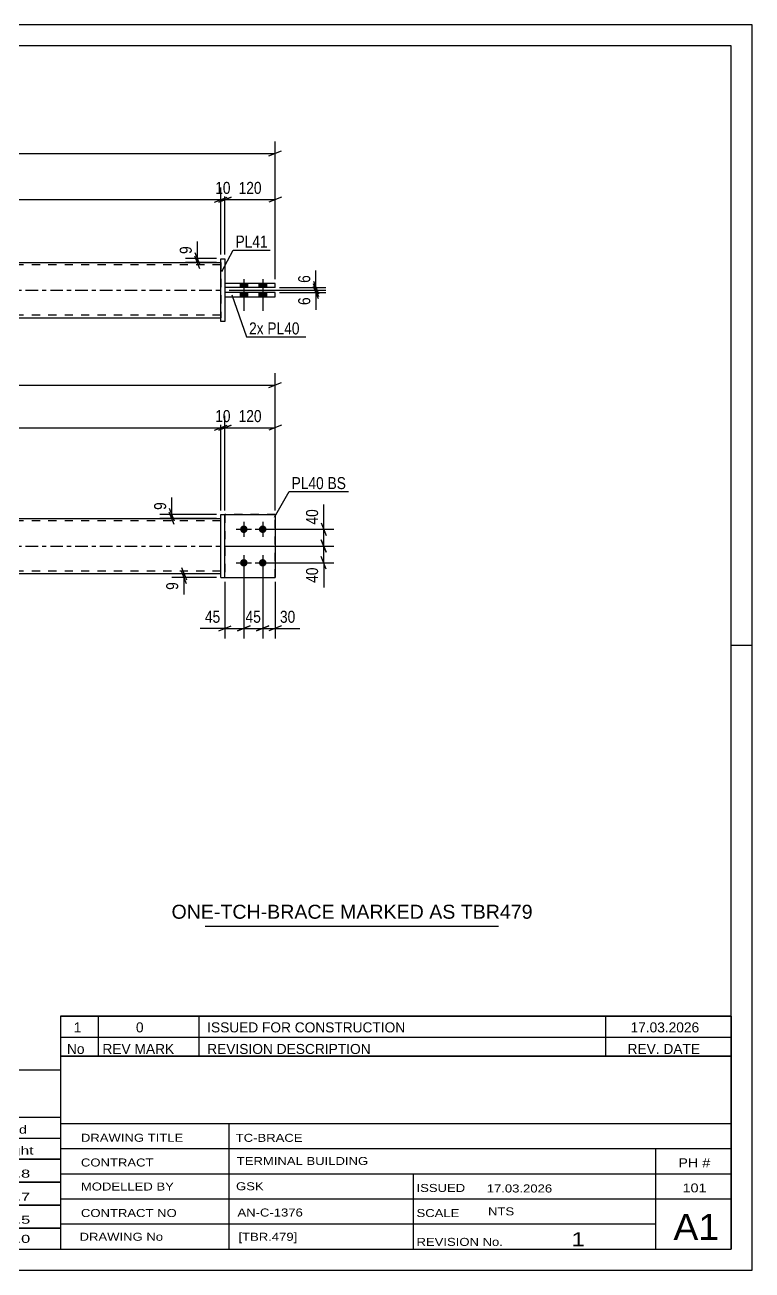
# Model space of a CAD drawing. Header units: millimetres. Extents: x 0 to 420, y 0 to 297.
# Drawn here: x 246.5 to 420, y 0 to 297 of the extents above; entities that cross this region are included whole.
import ezdxf

# ---------------------------------------------------------------- set-up
doc = ezdxf.new("R2010")
doc.units = ezdxf.units.MM
doc.linetypes.add('DXK_LINE_DOT2', pattern=[3.9198, 1.9599, -1.9599])
doc.linetypes.add('DXK_LINE_DOT3', pattern=[5.9187, 2.979, -0.9799, 0.9799, -0.9799])
doc.styles.add('Arial', font='ARIAL.TTF', dxfattribs={"height": 0.2})
doc.styles.add('Arial Narrow', font='ARIALN.TTF', dxfattribs={"height": 0.2})

# ---------------------------------------------------------------- blocks, each defined once
blk = doc.blocks.new('Unknown-581591884-1127')
at = {"color": 5, "linetype": 'Continuous'}
for p, q in [((420, 297), (0, 297)), ((420, 0), (420, 297)), ((415, 292), (5, 292)), ((415, 5), (415, 292)), ((420, 149), (415, 149)), ((5, 5), (415, 5)), ((0, 0), (420, 0))]:
    blk.add_line(p, q, dxfattribs=at)
blk = doc.blocks.new('Part-581591884-1367 - 1364')
at = {"color": 2, "linetype": 'Continuous'}
for p, q in [((293.24, 165.2), (293.24, 180.2)), ((293.24, 180.2), (294.24, 180.2)), ((294.24, 165.2), (294.24, 180.2)), ((293.24, 165.2), (294.24, 165.2))]:
    blk.add_line(p, q, dxfattribs=at)
blk = doc.blocks.new('Bolt-581591884-1379 - 1364')
at = {"linetype": 'Continuous'}
for points in [[(298.74, 177.6, -1), (298.74, 175.8, -1)], [(303.24, 177.6, -1), (303.24, 175.8, -1)], [(298.74, 169.6, -1), (298.74, 167.8, -1)], [(303.24, 169.6, -1), (303.24, 167.8, -1)]]:
    blk.add_hatch(color=1, dxfattribs=at).paths.add_polyline_path(points)
at = {"color": 1, "linetype": 'Continuous'}
for p, q in [((298.74, 178.5), (298.74, 174.9)), ((303.24, 178.5), (303.24, 174.9)), ((296.94, 176.7), (300.54, 176.7)), ((301.44, 176.7), (305.04, 176.7)), ((298.74, 170.5), (298.74, 166.9)), ((303.24, 170.5), (303.24, 166.9)), ((296.94, 168.7), (300.54, 168.7)), ((301.44, 168.7), (305.04, 168.7))]:
    blk.add_line(p, q, dxfattribs=at)
blk = doc.blocks.new('Part-581591884-1440 - 1364')
at = {"linetype": 'Continuous'}
blk.add_hatch(color=2, dxfattribs=at).paths.add_polyline_path([(147.14, 179.3), (146.34, 180.7), (147.94, 180.7)])
at = {"color": 2, "linetype": 'Continuous'}
for p, q in [((117.14, 179.3), (205.14, 179.3)), ((147.14, 179.3), (146.34, 180.7)), ((146.34, 180.7), (147.94, 180.7)), ((147.94, 180.7), (147.14, 179.3)), ((205.24, 179.3), (293.24, 179.3)), ((205.14, 166.1), (117.14, 166.1)), ((293.24, 166.1), (205.24, 166.1))]:
    blk.add_line(p, q, dxfattribs=at)
at = {"color": 7, "linetype": 'DXK_LINE_DOT2'}
for p, q in [((117.14, 166.1), (117.14, 179.3)), ((205.14, 178.7), (117.14, 178.7)), ((293.24, 178.7), (205.24, 178.7)), ((293.24, 166.1), (293.24, 179.3)), ((205.14, 166.7), (117.14, 166.7)), ((293.24, 166.7), (205.24, 166.7))]:
    blk.add_line(p, q, dxfattribs=at)
at = {"color": 7, "linetype": 'DXK_LINE_DOT3'}
for p, q in [((117.14, 172.7), (205.14, 172.7)), ((205.24, 172.7), (293.24, 172.7))]:
    blk.add_line(p, q, dxfattribs=at)
at = {"color": 2, "linetype": 'Continuous'}
blk.add_circle((147.14, 180.2), 1, dxfattribs=at)
blk = doc.blocks.new('Part-581591884-1445 - 1364')
at = {"color": 2, "linetype": 'Continuous'}
for p, q in [((294.24, 180.2), (306.24, 180.2)), ((306.24, 180.2), (306.24, 165.2)), ((294.24, 165.2), (306.24, 165.2))]:
    blk.add_line(p, q, dxfattribs=at)
at = {"color": 7, "linetype": 'DXK_LINE_DOT2'}
blk.add_line((294.24, 180.2), (294.24, 165.2), dxfattribs=at)
blk = doc.blocks.new('Part-581591884-1450 - 1364')
at = {"color": 7, "linetype": 'DXK_LINE_DOT2'}
for p, q in [((306.24, 180.2), (294.24, 180.2)), ((294.24, 180.2), (294.24, 165.2)), ((306.24, 165.2), (306.24, 180.2)), ((294.24, 165.2), (306.24, 165.2))]:
    blk.add_line(p, q, dxfattribs=at)
blk = doc.blocks.new('Part-581591884-1778 - 1767')
at = {"color": 2, "linetype": 'Continuous'}
for p, q in [((306.24, 233.14), (294.24, 233.14)), ((294.24, 233.14), (294.24, 232.14)), ((294.24, 232.14), (306.24, 232.14)), ((306.24, 232.14), (306.24, 233.14))]:
    blk.add_line(p, q, dxfattribs=at)
blk = doc.blocks.new('Part-581591884-1773 - 1767')
at = {"linetype": 'Continuous'}
blk.add_hatch(color=2, dxfattribs=at).paths.add_polyline_path([(147.14, 233.74), (146.34, 235.14), (147.94, 235.14)])
at = {"color": 2, "linetype": 'Continuous'}
for p, q in [((117.14, 240.34), (205.14, 240.34)), ((205.24, 240.34), (293.24, 240.34)), ((147.14, 233.74), (146.34, 235.14)), ((146.34, 235.14), (147.94, 235.14)), ((147.94, 235.14), (147.14, 233.74)), ((117.14, 227.14), (205.14, 227.14)), ((205.24, 227.14), (293.24, 227.14))]:
    blk.add_line(p, q, dxfattribs=at)
at = {"color": 7, "linetype": 'DXK_LINE_DOT2'}
for p, q in [((117.14, 227.14), (117.14, 240.34)), ((205.14, 239.74), (117.14, 239.74)), ((293.24, 239.74), (205.24, 239.74)), ((293.24, 240.34), (293.24, 227.14)), ((205.14, 227.74), (117.14, 227.74)), ((293.24, 227.74), (205.24, 227.74))]:
    blk.add_line(p, q, dxfattribs=at)
at = {"color": 7, "linetype": 'DXK_LINE_DOT3'}
for p, q in [((117.14, 233.74), (205.14, 233.74)), ((205.24, 233.74), (293.24, 233.74))]:
    blk.add_line(p, q, dxfattribs=at)
at = {"color": 2, "linetype": 'Continuous'}
blk.add_circle((147.14, 234.64), 1, dxfattribs=at)
blk = doc.blocks.new('Part-581591884-1783 - 1767')
at = {"color": 2, "linetype": 'Continuous'}
for p, q in [((294.24, 235.34), (294.24, 234.34)), ((306.24, 235.34), (294.24, 235.34)), ((306.24, 234.34), (306.24, 235.34)), ((306.24, 234.34), (294.24, 234.34))]:
    blk.add_line(p, q, dxfattribs=at)
blk = doc.blocks.new('Part-581591884-1788 - 1767')
at = {"color": 2, "linetype": 'Continuous'}
for p, q in [((293.24, 226.24), (293.24, 241.24)), ((293.24, 241.24), (294.24, 241.24)), ((294.24, 241.24), (294.24, 226.24)), ((294.24, 226.24), (293.24, 226.24))]:
    blk.add_line(p, q, dxfattribs=at)
blk = doc.blocks.new('Bolt-581591884-1800 - 1767')
at = {"linetype": 'Continuous'}
for points in [[(299.64, 235.34), (297.84, 235.34), (297.84, 234.34), (299.64, 234.34)], [(299.64, 235.34), (297.84, 235.34), (297.84, 234.34), (299.64, 234.34)], [(304.14, 235.34), (302.34, 235.34), (302.34, 234.34), (304.14, 234.34)], [(304.14, 235.34), (302.34, 235.34), (302.34, 234.34), (304.14, 234.34)], [(299.64, 233.14), (297.84, 233.14), (297.84, 232.14), (299.64, 232.14)], [(299.64, 233.14), (297.84, 233.14), (297.84, 232.14), (299.64, 232.14)], [(304.14, 233.14), (302.34, 233.14), (302.34, 232.14), (304.14, 232.14)], [(304.14, 233.14), (302.34, 233.14), (302.34, 232.14), (304.14, 232.14)]]:
    blk.add_hatch(color=1, dxfattribs=at).paths.add_polyline_path(points)
at = {"color": 1, "linetype": 'Continuous'}
for p, q in [((297.84, 235.34), (297.84, 234.34)), ((297.84, 235.34), (297.84, 234.34)), ((298.74, 236.34), (298.74, 228.84)), ((298.74, 236.34), (298.74, 228.84)), ((299.64, 235.34), (299.64, 234.34)), ((299.64, 235.34), (299.64, 234.34)), ((302.34, 235.34), (302.34, 234.34)), ((302.34, 235.34), (302.34, 234.34)), ((303.24, 236.34), (303.24, 228.84)), ((303.24, 236.34), (303.24, 228.84)), ((304.14, 235.34), (304.14, 234.34)), ((304.14, 235.34), (304.14, 234.34)), ((297.84, 233.14), (297.84, 232.14)), ((297.84, 233.14), (297.84, 232.14)), ((299.64, 233.14), (299.64, 232.14)), ((299.64, 233.14), (299.64, 232.14)), ((302.34, 233.14), (302.34, 232.14)), ((302.34, 233.14), (302.34, 232.14)), ((304.14, 233.14), (304.14, 232.14)), ((304.14, 233.14), (304.14, 232.14))]:
    blk.add_line(p, q, dxfattribs=at)
blk = doc.blocks.new('StraightDimension-581591884-1665 - 1364')
at = {"color": 7, "linetype": 'Continuous'}
for p, q in [((298.74, 167.7), (298.74, 150.65)), ((303.24, 167.7), (303.24, 150.65)), ((297.24, 152.45), (300.24, 153.65)), ((298.74, 153.05), (303.24, 153.05)), ((304.74, 153.65), (301.74, 152.45))]:
    blk.add_line(p, q, dxfattribs=at)
at = {"color": 0}
blk.add_wipeout([(303.42, 153.8), (303.42, 158), (298.56, 158), (298.56, 153.8)], dxfattribs=at)
at = {"color": 3, "style": 'Arial Narrow'}
blk.add_text('45', height=2.863, dxfattribs=at).set_placement((299.16, 154.4))
blk = doc.blocks.new('StraightDimension-581591884-1703 - 1364')
at = {"color": 7, "linetype": 'Continuous'}
for p, q in [((304.24, 176.7), (320.2, 176.7)), ((317.2, 178.2), (318.4, 175.2)), ((317.8, 172.7), (317.8, 176.7)), ((294.24, 172.7), (320.2, 172.7)), ((318.4, 171.2), (317.2, 174.2))]:
    blk.add_line(p, q, dxfattribs=at)
at = {"color": 0}
blk.add_wipeout([(317.05, 182.08), (312.85, 182.08), (312.85, 177.22), (317.05, 177.22)], dxfattribs=at)
at = {"color": 7, "linetype": 'Continuous'}
blk.add_line((317.8, 176.7), (317.8, 182.6), dxfattribs=at)
blk.add_line((317.8, 176.7), (317.8, 182.6), dxfattribs=at)
at = {"color": 3, "style": 'Arial Narrow'}
blk.add_text('40', height=2.863, rotation=90.0002, dxfattribs=at).set_placement((316.45, 177.82))
blk = doc.blocks.new('StraightDimension-581591884-1649 - 1364')
at = {"color": 7, "linetype": 'Continuous'}
for p, q in [((298.74, 167.7), (298.74, 150.65)), ((294.24, 164.2), (294.24, 150.65)), ((292.74, 152.45), (295.74, 153.65)), ((294.24, 153.05), (298.74, 153.05)), ((300.24, 153.65), (297.24, 152.45))]:
    blk.add_line(p, q, dxfattribs=at)
at = {"color": 0}
blk.add_wipeout([(293.71, 153.8), (293.71, 158), (288.86, 158), (288.86, 153.8)], dxfattribs=at)
at = {"color": 7, "linetype": 'Continuous'}
blk.add_line((294.24, 153.05), (288.33, 153.05), dxfattribs=at)
blk.add_line((294.24, 153.05), (288.33, 153.05), dxfattribs=at)
at = {"color": 3, "style": 'Arial Narrow'}
blk.add_text('45', height=2.863, dxfattribs=at).set_placement((289.46, 154.4))
blk = doc.blocks.new('StraightDimension-581591884-1730 - 1364')
at = {"color": 7, "linetype": 'Continuous'}
for p, q in [((280.95, 181.7), (282.15, 178.7)), ((292.24, 180.2), (278.7, 180.2)), ((292.24, 179.3), (278.7, 179.3)), ((282.15, 177.8), (280.95, 180.8)), ((281.55, 179.3), (281.55, 180.2))]:
    blk.add_line(p, q, dxfattribs=at)
at = {"color": 0}
blk.add_wipeout([(280.8, 183.75), (276.6, 183.75), (276.6, 180.72), (280.8, 180.72)], dxfattribs=at)
at = {"color": 7, "linetype": 'Continuous'}
blk.add_line((281.55, 180.2), (281.55, 184.28), dxfattribs=at)
blk.add_line((281.55, 180.2), (281.55, 184.28), dxfattribs=at)
at = {"color": 3, "style": 'Arial Narrow'}
blk.add_text('9', height=2.86, rotation=90.0002, dxfattribs=at).set_placement((280.2, 181.32))
blk = doc.blocks.new('StraightDimension-581591884-1496 - 1364')
at = {"color": 7, "linetype": 'Continuous'}
for p, q in [((117.14, 181.2), (117.14, 203.77)), ((293.24, 181.2), (293.24, 203.77)), ((118.64, 201.52), (115.64, 200.32)), ((117.14, 200.92), (293.24, 200.92)), ((291.74, 200.32), (294.74, 201.52))]:
    blk.add_line(p, q, dxfattribs=at)
at = {"color": 0}
blk.add_wipeout([(209.44, 201.67), (209.44, 205.87), (200.93, 205.87), (200.93, 201.67)], dxfattribs=at)
at = {"color": 3, "style": 'Arial Narrow'}
blk.add_text('1846', height=2.863, dxfattribs=at).set_placement((201.53, 202.27))
blk = doc.blocks.new('StraightDimension-581591884-1505 - 1364')
at = {"color": 7, "linetype": 'Continuous'}
for p, q in [((293.24, 181.2), (293.24, 203.77)), ((294.24, 181.2), (294.24, 203.77)), ((291.74, 200.32), (294.74, 201.52)), ((295.74, 201.52), (292.74, 200.32)), ((293.24, 200.92), (294.24, 200.92))]:
    blk.add_line(p, q, dxfattribs=at)
at = {"color": 0}
blk.add_wipeout([(296.17, 201.67), (296.17, 205.87), (291.31, 205.87), (291.31, 201.67)], dxfattribs=at)
at = {"color": 3, "style": 'Arial Narrow'}
blk.add_text('10', height=2.863, dxfattribs=at).set_placement((291.91, 202.27))
blk = doc.blocks.new('StraightDimension-581591884-1523 - 1364')
at = {"color": 7, "linetype": 'Continuous'}
for p, q in [((294.24, 181.2), (294.24, 203.77)), ((306.24, 181.2), (306.24, 203.77)), ((292.74, 200.32), (295.74, 201.52)), ((294.24, 200.92), (306.24, 200.92)), ((307.74, 201.52), (304.74, 200.32))]:
    blk.add_line(p, q, dxfattribs=at)
at = {"color": 0}
blk.add_wipeout([(303.58, 201.67), (303.58, 205.87), (296.9, 205.87), (296.9, 201.67)], dxfattribs=at)
at = {"color": 3, "style": 'Arial Narrow'}
blk.add_text('120', height=2.863, dxfattribs=at).set_placement((297.5, 202.27))
blk = doc.blocks.new('StraightDimension-581591884-1546 - 1364')
at = {"color": 7, "linetype": 'Continuous'}
for p, q in [((104.14, 181.2), (104.14, 213.94)), ((306.24, 181.2), (306.24, 213.94)), ((105.64, 211.69), (102.64, 210.49)), ((104.14, 211.09), (306.24, 211.09)), ((304.74, 210.49), (307.74, 211.69))]:
    blk.add_line(p, q, dxfattribs=at)
at = {"color": 0}
blk.add_wipeout([(209.44, 211.84), (209.44, 216.04), (200.93, 216.04), (200.93, 211.84)], dxfattribs=at)
at = {"color": 3, "style": 'Arial Narrow'}
blk.add_text('2106', height=2.863, dxfattribs=at).set_placement((201.53, 212.44))
blk = doc.blocks.new('StraightDimension-581591884-1640 - 1364')
at = {"color": 7, "linetype": 'Continuous'}
for p, q in [((283.84, 167.6), (285.04, 164.6)), ((285.04, 163.7), (283.84, 166.7)), ((292.24, 166.1), (281.59, 166.1)), ((292.24, 165.2), (281.59, 165.2)), ((284.44, 165.2), (284.44, 166.1))]:
    blk.add_line(p, q, dxfattribs=at)
at = {"color": 0}
blk.add_wipeout([(283.69, 164.67), (279.49, 164.67), (279.49, 161.65), (283.69, 161.65)], dxfattribs=at)
at = {"color": 7, "linetype": 'Continuous'}
blk.add_line((284.44, 165.2), (284.44, 161.12), dxfattribs=at)
blk.add_line((284.44, 165.2), (284.44, 161.12), dxfattribs=at)
at = {"color": 3, "style": 'Arial Narrow'}
blk.add_text('9', height=2.86, rotation=90.0002, dxfattribs=at).set_placement((283.09, 162.25))
blk = doc.blocks.new('StraightDimension-581591884-1675 - 1364')
at = {"color": 7, "linetype": 'Continuous'}
for p, q in [((303.24, 167.7), (303.24, 150.65)), ((306.24, 164.2), (306.24, 150.65)), ((301.74, 152.45), (304.74, 153.65)), ((303.24, 153.05), (306.24, 153.05)), ((307.74, 153.65), (304.74, 152.45))]:
    blk.add_line(p, q, dxfattribs=at)
at = {"color": 0}
blk.add_wipeout([(311.62, 153.8), (311.62, 158), (306.76, 158), (306.76, 153.8)], dxfattribs=at)
at = {"color": 7, "linetype": 'Continuous'}
blk.add_line((306.24, 153.05), (312.14, 153.05), dxfattribs=at)
blk.add_line((306.24, 153.05), (312.14, 153.05), dxfattribs=at)
at = {"color": 3, "style": 'Arial Narrow'}
blk.add_text('30', height=2.863, dxfattribs=at).set_placement((307.36, 154.4))
blk = doc.blocks.new('StraightDimension-581591884-1716 - 1364')
at = {"color": 7, "linetype": 'Continuous'}
for p, q in [((294.24, 172.7), (320.2, 172.7)), ((317.2, 174.2), (318.4, 171.2)), ((317.8, 168.7), (317.8, 172.7)), ((318.4, 167.2), (317.2, 170.2)), ((304.24, 168.7), (320.2, 168.7))]:
    blk.add_line(p, q, dxfattribs=at)
at = {"color": 0}
blk.add_wipeout([(317.05, 168.17), (312.85, 168.17), (312.85, 163.32), (317.05, 163.32)], dxfattribs=at)
at = {"color": 7, "linetype": 'Continuous'}
blk.add_line((317.8, 168.7), (317.8, 162.79), dxfattribs=at)
blk.add_line((317.8, 168.7), (317.8, 162.79), dxfattribs=at)
at = {"color": 3, "style": 'Arial Narrow'}
blk.add_text('40', height=2.863, rotation=90.0002, dxfattribs=at).set_placement((316.45, 163.92))
blk = doc.blocks.new('StraightDimension-581591884-1890 - 1767')
at = {"color": 7, "linetype": 'Continuous'}
for p, q in [((292.74, 254.74), (295.74, 255.94)), ((294.24, 242.25), (294.24, 258.19)), ((307.74, 255.94), (304.74, 254.74)), ((306.24, 236.34), (306.24, 258.19)), ((294.24, 255.34), (306.24, 255.34))]:
    blk.add_line(p, q, dxfattribs=at)
at = {"color": 0}
blk.add_wipeout([(303.58, 256.09), (303.58, 260.29), (296.9, 260.29), (296.9, 256.09)], dxfattribs=at)
at = {"color": 3, "style": 'Arial Narrow'}
blk.add_text('120', height=2.863, dxfattribs=at).set_placement((297.5, 256.69))
blk = doc.blocks.new('StraightDimension-581591884-1805 - 1767')
at = {"color": 7, "linetype": 'Continuous'}
for p, q in [((292.24, 241.25), (284.81, 241.25)), ((287.06, 242.75), (288.26, 239.75)), ((288.26, 238.84), (287.06, 241.84)), ((287.66, 240.34), (287.66, 241.25)), ((292.24, 240.34), (284.81, 240.34))]:
    blk.add_line(p, q, dxfattribs=at)
at = {"color": 0}
blk.add_wipeout([(286.91, 244.8), (282.71, 244.8), (282.71, 241.77), (286.91, 241.77)], dxfattribs=at)
at = {"color": 7, "linetype": 'Continuous'}
blk.add_line((287.66, 241.25), (287.66, 245.32), dxfattribs=at)
blk.add_line((287.66, 241.25), (287.66, 245.32), dxfattribs=at)
at = {"color": 3, "style": 'Arial Narrow'}
blk.add_text('9', height=2.86, rotation=90.0002, dxfattribs=at).set_placement((286.31, 242.37))
blk = doc.blocks.new('StraightDimension-581591884-1816 - 1767')
at = {"color": 7, "linetype": 'Continuous'}
for p, q in [((315.33, 235.84), (316.53, 232.84)), ((316.53, 232.24), (315.33, 235.24)), ((295.24, 233.74), (318.33, 233.74)), ((307.24, 234.34), (318.33, 234.34)), ((315.93, 233.74), (315.93, 234.34))]:
    blk.add_line(p, q, dxfattribs=at)
at = {"color": 0}
blk.add_wipeout([(315.18, 237.9), (310.98, 237.9), (310.98, 234.87), (315.18, 234.87)], dxfattribs=at)
at = {"color": 7, "linetype": 'Continuous'}
blk.add_line((315.93, 234.34), (315.93, 238.42), dxfattribs=at)
blk.add_line((315.93, 234.34), (315.93, 238.42), dxfattribs=at)
at = {"color": 3, "style": 'Arial Narrow'}
blk.add_text('6', height=2.86, rotation=90.0002, dxfattribs=at).set_placement((314.58, 235.47))
blk = doc.blocks.new('StraightDimension-581591884-1825 - 1767')
at = {"color": 7, "linetype": 'Continuous'}
for p, q in [((315.33, 235.24), (316.53, 232.24)), ((316.53, 231.64), (315.33, 234.64)), ((295.24, 233.74), (318.33, 233.74)), ((307.24, 233.14), (318.33, 233.14)), ((315.93, 233.14), (315.93, 233.74))]:
    blk.add_line(p, q, dxfattribs=at)
at = {"color": 0}
blk.add_wipeout([(315.18, 232.62), (310.98, 232.62), (310.98, 229.59), (315.18, 229.59)], dxfattribs=at)
at = {"color": 7, "linetype": 'Continuous'}
blk.add_line((315.93, 233.14), (315.93, 229.07), dxfattribs=at)
blk.add_line((315.93, 233.14), (315.93, 229.07), dxfattribs=at)
at = {"color": 3, "style": 'Arial Narrow'}
blk.add_text('6', height=2.86, rotation=90.0002, dxfattribs=at).set_placement((314.58, 230.19))
blk = doc.blocks.new('StraightDimension-581591884-1900 - 1767')
at = {"color": 7, "linetype": 'Continuous'}
for p, q in [((291.74, 254.74), (294.74, 255.94)), ((295.74, 255.94), (292.74, 254.74)), ((293.24, 242.25), (293.24, 258.19)), ((294.24, 242.25), (294.24, 258.19)), ((293.24, 255.34), (294.24, 255.34))]:
    blk.add_line(p, q, dxfattribs=at)
at = {"color": 0}
blk.add_wipeout([(296.17, 256.09), (296.17, 260.29), (291.31, 260.29), (291.31, 256.09)], dxfattribs=at)
at = {"color": 3, "style": 'Arial Narrow'}
blk.add_text('10', height=2.863, dxfattribs=at).set_placement((291.91, 256.69))
blk = doc.blocks.new('StraightDimension-581591884-1910 - 1767')
at = {"color": 7, "linetype": 'Continuous'}
for p, q in [((118.64, 255.94), (115.64, 254.74)), ((117.14, 242.25), (117.14, 258.19)), ((291.74, 254.74), (294.74, 255.94)), ((293.24, 242.25), (293.24, 258.19)), ((117.14, 255.34), (293.24, 255.34))]:
    blk.add_line(p, q, dxfattribs=at)
at = {"color": 0}
blk.add_wipeout([(209.44, 256.09), (209.44, 260.29), (200.93, 260.29), (200.93, 256.09)], dxfattribs=at)
at = {"color": 3, "style": 'Arial Narrow'}
blk.add_text('1846', height=2.863, dxfattribs=at).set_placement((201.53, 256.69))
blk = doc.blocks.new('StraightDimension-581591884-1941 - 1767')
at = {"color": 7, "linetype": 'Continuous'}
for p, q in [((104.14, 236.34), (104.14, 269.19)), ((306.24, 236.34), (306.24, 269.19)), ((105.64, 266.94), (102.64, 265.74)), ((104.14, 266.34), (306.24, 266.34)), ((304.74, 265.74), (307.74, 266.94))]:
    blk.add_line(p, q, dxfattribs=at)
at = {"color": 0}
blk.add_wipeout([(209.44, 267.09), (209.44, 271.29), (200.93, 271.29), (200.93, 267.09)], dxfattribs=at)
at = {"color": 3, "style": 'Arial Narrow'}
blk.add_text('2106', height=2.863, dxfattribs=at).set_placement((201.53, 267.69))
blk = doc.blocks.new('Unknown-581591884-3255')
at = {"color": 7, "linetype": 'Continuous'}
blk.add_line((289.5, 82.05), (359.5, 82.05), dxfattribs=at)
at = {"color": 7, "style": 'Arial'}
blk.add_text('ONE-TCH-BRACE MARKED AS TBR479', height=3.3428, dxfattribs=at).set_placement((281.49, 83.8))
blk = doc.blocks.new('Unknown-581591884-3252')
at = {"color": 7, "linetype": 'Continuous'}
for p, q in [((255, 51.05), (255, 5)), ((255, 51.05), (415, 51.05)), ((415, 51), (415, 5)), ((255, 35), (415, 35)), ((295.14, 35), (295.14, 5)), ((255, 29), (415, 29)), ((397, 5.05), (397, 29.05)), ((255, 23), (415, 23)), ((339.14, 23), (339.14, 5)), ((255, 17), (415, 17)), ((255, 11), (397, 11)), ((255, 5), (415, 5))]:
    blk.add_line(p, q, dxfattribs=at)
at = {"color": 7, "style": 'Arial Narrow'}
for s, height, width, p in [('DRAWING TITLE', 1.9089, 1.425378, (259.88, 30.61)), ('TC-BRACE', 1.909, 1.425378, (296.81, 30.59)), ('TERMINAL BUILDING', 1.9089, 1.425378, (297.06, 25.07)), ('CONTRACT', 1.909, 1.425378, (259.88, 24.71)), ('MODELLED BY', 1.9089, 1.425378, (259.88, 18.98)), ('GSK', 1.909, 1.425378, (296.88, 19.04)), ('ISSUED', 1.909, 1.425378, (339.94, 18.64)), ('17.03.2026', 1.909, 1.425378, (356.69, 18.52)), ('CONTRACT NO', 1.9089, 1.425378, (259.88, 12.66)), ('AN-C-1376', 1.909, 1.425378, (297.23, 12.78)), ('SCALE', 1.909, 1.425378, (339.94, 12.65)), ('A1', 6.204, 1.25, (401.24, 7.2)), ('DRAWING No', 1.909, 1.425378, (259.56, 7)), ('[TBR.479]', 1.909, 1.425378, (297.46, 6.99)), ('1', 3.34, 1.5, (376.91, 5.68)), ('REVISION No.', 1.9089, 1.425378, (339.94, 5.77))]:
    blk.add_text(s, height=height, dxfattribs=dict(at, width=width)).set_placement(p)
at = {"color": 7, "linetype": 'Continuous', "style": 'Arial Narrow'}
for s, height, width, p in [('PH #', 2.1, 1.42538, (402.4, 24.55)), ('101', 2.1, 1.42538, (403.41, 18.55)), ('NTS', 1.909, 1.425378, (357, 13.05))]:
    blk.add_text(s, height=height, dxfattribs=dict(at, width=width)).set_placement(p)
blk = doc.blocks.new('Unknown-581591884-3253')
at = {"color": 7, "linetype": 'Continuous'}
for p, q in [((255, 60.55), (415, 60.55)), ((415, 60.55), (255, 60.55)), ((255, 60.55), (255, 55.55)), ((264, 60.55), (264, 55.55)), ((288, 60.55), (288, 55.55)), ((385, 60.55), (385, 55.55)), ((415, 60.55), (415, 55.55)), ((255, 55.55), (415, 55.55)), ((255, 55.55), (255, 51.05)), ((255, 55.55), (415, 55.55)), ((264, 55.55), (264, 51.05)), ((288, 55.55), (288, 51.05)), ((385, 55.55), (385, 51.05)), ((415, 55.55), (415, 51.05)), ((415, 51.05), (255, 51.05))]:
    blk.add_line(p, q, dxfattribs=at)
at = {"color": 7, "linetype": 'Continuous', "style": 'Arial Narrow'}
for s, height, width, p in [('1', 2.39, 1.196471, (258.16, 56.7)), ('0', 2.39, 1.196471, (273, 56.7)), ('ISSUED FOR CONSTRUCTION', 2.3861, 1.196471, (290, 56.7)), ('17.03.2026', 2.386, 1.196471, (391, 56.7)), ('No', 2.386, 1.2, (256.54, 51.55)), ('REV MARK', 2.386, 1.2, (265, 51.55)), ('REVISION DESCRIPTION', 2.3861, 1.2, (290, 51.55)), ('REV. DATE', 2.386, 1.2, (390.28, 51.55))]:
    blk.add_text(s, height=height, dxfattribs=dict(at, width=width)).set_placement(p)
blk = doc.blocks.new('Unknown-581591884-3254')
at = {"color": 7, "linetype": 'Continuous'}
for p, q in [((95, 47.75), (255, 47.75)), ((95, 36.5), (95, 47.75)), ((255, 47.75), (255, 36.5)), ((95, 36.5), (255, 36.5)), ((95, 36.5), (95, 31.5)), ((255, 36.5), (255, 31.5)), ((95, 31.5), (255, 31.5)), ((95, 31.5), (95, 26.5)), ((119, 31.5), (119, 26.5)), ((154.5, 31.5), (154.5, 26.5)), ((180.5, 31.5), (180.5, 26.5)), ((193.5, 31.5), (193.5, 26.5)), ((211, 31.5), (211, 26.5)), ((233, 31.5), (233, 26.5)), ((255, 31.5), (255, 26.5)), ((95, 26.5), (255, 26.5)), ((95, 26.45), (95, 21.05)), ((95, 26.45), (255, 26.45)), ((119, 26.5), (119, 21)), ((154.5, 26.5), (154.5, 21)), ((180.5, 26.5), (180.5, 21)), ((193.5, 26.5), (193.5, 21)), ((211, 26.5), (211, 21)), ((233, 26.5), (233, 21)), ((255, 26.45), (255, 21.05)), ((95, 21.05), (255, 21.05)), ((95, 20.95), (95, 15.55)), ((95, 20.95), (255, 20.95)), ((119, 21), (119, 15.5)), ((154.5, 21), (154.5, 15.5)), ((180.5, 21), (180.5, 15.5)), ((193.5, 21), (193.5, 15.5)), ((211, 21), (211, 15.5)), ((233, 21), (233, 15.5)), ((255, 20.95), (255, 15.55)), ((95, 15.55), (255, 15.55)), ((95, 15.45), (95, 10.05)), ((95, 15.45), (255, 15.45)), ((119, 15.5), (119, 10)), ((154.5, 15.5), (154.5, 10)), ((180.5, 15.5), (180.5, 10)), ((193.5, 15.5), (193.5, 10)), ((211, 15.5), (211, 10)), ((233, 15.5), (233, 10)), ((255, 15.45), (255, 10.05)), ((95, 10.05), (255, 10.05)), ((95, 10), (255, 10)), ((95, 10), (95, 5)), ((211, 10), (211, 5)), ((233, 10), (233, 5)), ((255, 10), (255, 5)), ((95, 5), (255, 5))]:
    blk.add_line(p, q, dxfattribs=at)
at = {"color": 7, "style": 'Arial Narrow'}
for s, height, width, p in [('GENERAL NOTES & WELD DETAILS :', 2.8633, 1.4, (96.15, 40.06)), ('REFER TYP DRAWING TYP-01', 1.9089, 1.6, (179.7, 40.16)), ("MATERIAL LIST FOR ASSEMBLY MK'D", 1.9089, 1.6, (96.15, 32.56)), ('TBR479', 1.909, 1.794707, (187.59, 32.47)), ('1', 1.91, 1.794707, (217.08, 32.56)), ('No. Required', 1.9089, 1.6, (226.41, 32.56)), ('Mark', 1.909, 1.7, (96.34, 27.5)), ('Profile', 1.909, 1.7, (129.41, 27.5)), ('Material', 1.909, 1.7, (159.54, 27.56)), ('No.', 1.909, 1.7, (184.5, 27.56)), ('Length', 1.909, 1.7, (195, 27.56)), ('Area', 1.909, 1.7, (217.5, 27.56)), ('Weight', 1.909, 1.7, (237, 27.56))]:
    blk.add_text(s, height=height, dxfattribs=dict(at, width=width)).set_placement(p)
at = {"color": 7, "linetype": 'Continuous', "style": 'Arial Narrow'}
for s, height, width, p in [('TBR479', 1.909, 1.794707, (96.5, 22.06)), ('SHS132*6', 1.909, 1.794707, (121, 22.06)), ('E350', 1.909, 1.794707, (160.74, 22.06)), ('1', 1.91, 1.794707, (184.86, 22.06)), ('1846', 1.909, 1.794707, (197.58, 22.06)), ('1.0', 1.909, 1.794707, (221.32, 22.06)), ('43.8', 1.909, 1.794707, (240.14, 22.06)), ('PL40', 1.909, 1.794707, (96.5, 16.56)), ('PL10*120', 1.909, 1.794707, (121, 16.56)), ('E350', 1.909, 1.794707, (160.74, 16.56)), ('4', 1.91, 1.794707, (184.86, 16.56)), ('150', 1.909, 1.794707, (199.77, 16.56)), ('0.0', 1.909, 1.794707, (221.32, 16.56)), ('5.7', 1.909, 1.794707, (242.33, 16.56)), ('PL41', 1.909, 1.794707, (96.5, 11.06)), ('PL10*150', 1.909, 1.794707, (121, 11.06)), ('E350', 1.909, 1.794707, (160.74, 11.06)), ('2', 1.91, 1.794707, (184.86, 11.06)), ('150', 1.909, 1.794707, (199.77, 11.06)), ('0.1', 1.909, 1.794707, (221.32, 11.06)), ('3.5', 1.909, 1.794707, (242.33, 11.06)), ('Total', 1.909, 1.7, (197.33, 6.5)), ('1.2', 1.909, 1.794707, (220.83, 6.5)), ('53.0', 1.909, 1.794707, (240.14, 6.5))]:
    blk.add_text(s, height=height, dxfattribs=dict(at, width=width)).set_placement(p)
blk = doc.blocks.new('MarkSet-581591884-1752 - 1364')
at = {"color": 0}
blk.add_wipeout([(317.82, 186.28), (317.82, 189.28), (310.14, 189.28), (310.14, 186.28)], dxfattribs=at)
blk.add_wipeout([(317.82, 186.28), (317.82, 189.28), (310.14, 189.28), (310.14, 186.28)], dxfattribs=at)
at = {"color": 30, "linetype": 'Continuous'}
blk.add_line((306.04, 179.62), (309.54, 185.68), dxfattribs=at)
at = {"color": 0}
blk.add_wipeout([(323.1, 186.28), (323.1, 189.28), (318.72, 189.28), (318.72, 186.28)], dxfattribs=at)
blk.add_wipeout([(323.1, 186.28), (323.1, 189.28), (318.72, 189.28), (318.72, 186.28)], dxfattribs=at)
at = {"color": 30, "linetype": 'Continuous'}
blk.add_line((309.54, 185.68), (323.7, 185.68), dxfattribs=at)
at = {"color": 3, "style": 'Arial Narrow'}
for s, p in [('PL40', (310.14, 186.28)), ('BS', (318.72, 186.28))]:
    blk.add_text(s, height=2.863, dxfattribs=at).set_placement(p)
blk = doc.blocks.new('Mark-581591884-1784 - 1767')
at = {"color": 0}
blk.add_wipeout([(304.43, 243.9), (304.43, 246.9), (296.76, 246.9), (296.76, 243.9)], dxfattribs=at)
blk.add_wipeout([(304.43, 243.9), (304.43, 246.9), (296.76, 246.9), (296.76, 243.9)], dxfattribs=at)
at = {"color": 30, "linetype": 'Continuous'}
for p, q in [((293.47, 238.22), (296.16, 243.3)), ((296.16, 243.3), (305.03, 243.3))]:
    blk.add_line(p, q, dxfattribs=at)
at = {"color": 3, "style": 'Arial Narrow'}
blk.add_text('PL41', height=2.863, dxfattribs=at).set_placement((296.76, 243.9))
blk = doc.blocks.new('MarkSet-581591884-1973 - 1767')
at = {"color": 0}
blk.add_wipeout([(303.46, 223.18), (303.46, 226.18), (299.99, 226.18), (299.99, 223.18)], dxfattribs=at)
blk.add_wipeout([(303.46, 223.18), (303.46, 226.18), (299.99, 226.18), (299.99, 223.18)], dxfattribs=at)
at = {"color": 30, "linetype": 'Continuous'}
blk.add_line((295.86, 232.6), (299.39, 222.58), dxfattribs=at)
at = {"color": 0}
blk.add_wipeout([(312.04, 223.18), (312.04, 226.18), (304.36, 226.18), (304.36, 223.18)], dxfattribs=at)
blk.add_wipeout([(312.04, 223.18), (312.04, 226.18), (304.36, 226.18), (304.36, 223.18)], dxfattribs=at)
at = {"color": 30, "linetype": 'Continuous'}
blk.add_line((299.39, 222.58), (313.54, 222.58), dxfattribs=at)
at = {"color": 3, "style": 'Arial Narrow'}
for s, p in [('2x', (299.99, 223.18)), ('PL40', (304.36, 223.18))]:
    blk.add_text(s, height=2.863, dxfattribs=at).set_placement(p)

msp = doc.modelspace()

# ---------------------------------------------------------------- block references
for name in ['Unknown-581591884-1127', 'Part-581591884-1788 - 1767', 'Part-581591884-1773 - 1767', 'Part-581591884-1783 - 1767', 'Bolt-581591884-1800 - 1767', 'Part-581591884-1778 - 1767', 'Part-581591884-1440 - 1364', 'Part-581591884-1367 - 1364', 'Part-581591884-1445 - 1364', 'Part-581591884-1450 - 1364', 'Bolt-581591884-1379 - 1364', 'Unknown-581591884-3255', 'Unknown-581591884-3253', 'Unknown-581591884-3252', 'Unknown-581591884-3254']:
    msp.add_blockref(name, (0, 0))

# ---------------------------------------------------------------- next in the draw order: block references
for name in ['StraightDimension-581591884-1890 - 1767', 'StraightDimension-581591884-1730 - 1364', 'StraightDimension-581591884-1703 - 1364', 'StraightDimension-581591884-1665 - 1364']:
    msp.add_blockref(name, (0, 0))

# ---------------------------------------------------------------- next in the draw order: block references
for name in ['StraightDimension-581591884-1805 - 1767', 'StraightDimension-581591884-1816 - 1767', 'StraightDimension-581591884-1496 - 1364', 'StraightDimension-581591884-1649 - 1364', 'StraightDimension-581591884-1675 - 1364']:
    msp.add_blockref(name, (0, 0))

# ---------------------------------------------------------------- next in the draw order: block references
for name in ['StraightDimension-581591884-1900 - 1767', 'StraightDimension-581591884-1825 - 1767', 'StraightDimension-581591884-1505 - 1364', 'StraightDimension-581591884-1716 - 1364', 'StraightDimension-581591884-1640 - 1364']:
    msp.add_blockref(name, (0, 0))

# ---------------------------------------------------------------- next in the draw order: block references
for name in ['StraightDimension-581591884-1910 - 1767', 'MarkSet-581591884-1973 - 1767', 'StraightDimension-581591884-1523 - 1364']:
    msp.add_blockref(name, (0, 0))

# ---------------------------------------------------------------- next in the draw order: block references
for name in ['StraightDimension-581591884-1941 - 1767', 'StraightDimension-581591884-1546 - 1364']:
    msp.add_blockref(name, (0, 0))

# ---------------------------------------------------------------- next in the draw order: block references
for name in ['Mark-581591884-1784 - 1767', 'MarkSet-581591884-1752 - 1364']:
    msp.add_blockref(name, (0, 0))

doc.saveas('drawing.dxf')
